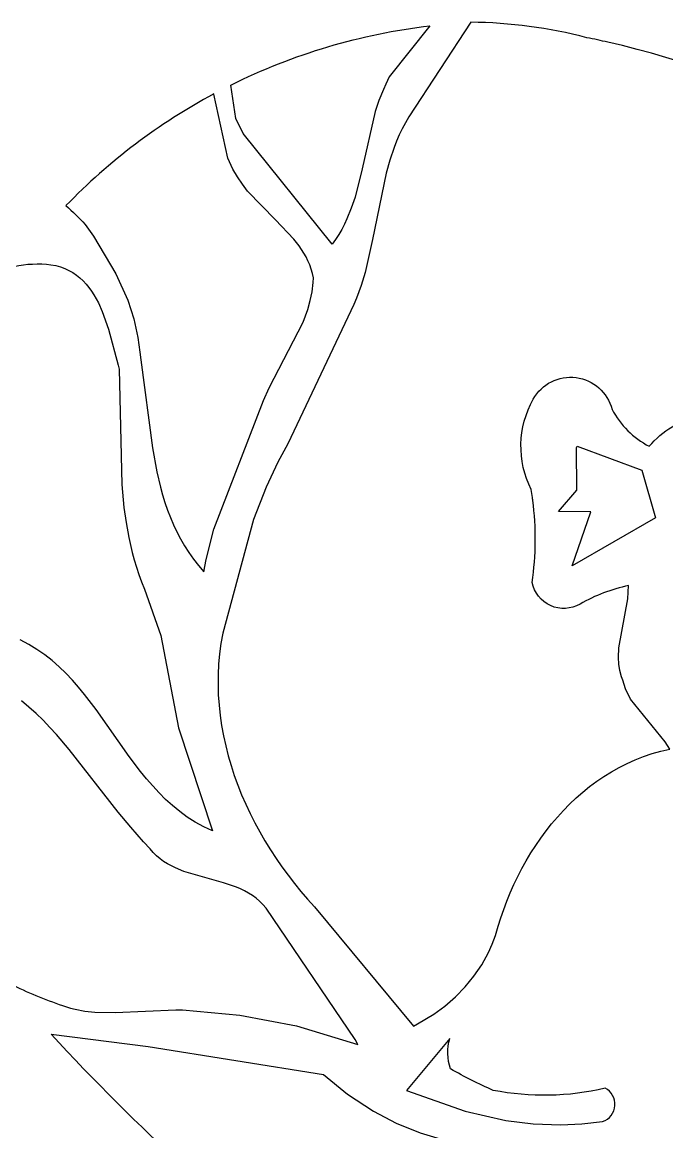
# Model space of a CAD drawing. Extents: x -388 to -35, y 578 to 1063.
# Drawn here: x -291.2 to -241.3, y 741.2 to 827 of the extents above; entities that cross this region are included whole.
import ezdxf

# ---------------------------------------------------------------- set-up
doc = ezdxf.new("R2010")
doc.units = 0
doc.layers.add('color#3f3f3fff', color=1, linetype='CONTINUOUS')

msp = doc.modelspace()

# ---------------------------------------------------------------- linework, layer by layer
at = {"layer": 'color#3f3f3fff'}
for points in [[(-213.784, 807.978, 0.138749), (-245.85, 825.475, 0.006198), (-247.476, 825.824, 0.062406), (-256.454, 827.011), (-261.235, 819.703), (-261.506, 819.244), (-261.755, 818.777), (-261.983, 818.304), (-262.193, 817.825), (-262.386, 817.341), (-262.724, 816.357), (-263.01, 815.355), (-264.05, 810.218), (-264.632, 807.664), (-264.933, 806.662), (-265.29, 805.677), (-265.494, 805.193), (-270.612, 794.422), (-271.378, 793.004), (-272.283, 791.063), (-273.253, 788.568), (-275.647, 779.779), (-275.787, 778.98), (-275.892, 778.181), (-275.963, 777.382), (-276.001, 776.584), (-276.008, 775.788), (-275.983, 774.993), (-275.927, 774.201), (-275.842, 773.412), (-275.727, 772.626), (-275.585, 771.845), (-275.415, 771.069), (-275.218, 770.299), (-274.995, 769.534), (-274.748, 768.776), (-274.475, 768.025), (-274.18, 767.283), (-273.861, 766.548), (-273.521, 765.823), (-273.159, 765.107), (-272.777, 764.401), (-272.375, 763.707), (-271.954, 763.023), (-271.514, 762.352), (-271.058, 761.693), (-270.585, 761.047), (-270.096, 760.415), (-269.592, 759.797), (-269.073, 759.194), (-268.542, 758.607), (-260.886, 749.382), (-260.565, 749.55), (-259.326, 750.299), (-258.456, 750.939), (-257.642, 751.645), (-256.893, 752.413), (-256.213, 753.241), (-255.61, 754.126), (-255.091, 755.067), (-254.794, 755.723), (-254.539, 756.403), (-254.327, 757.104), (-254.124, 757.758), (-253.901, 758.408), (-253.659, 759.054), (-253.397, 759.694), (-253.116, 760.327), (-252.816, 760.953), (-252.498, 761.57), (-252.16, 762.177), (-251.805, 762.774), (-251.43, 763.358), (-251.038, 763.929), (-250.628, 764.487), (-250.2, 765.029), (-249.754, 765.555), (-249.29, 766.065), (-248.81, 766.556), (-248.312, 767.027), (-247.797, 767.479), (-247.265, 767.909), (-246.717, 768.317), (-246.152, 768.701), (-245.571, 769.061), (-244.973, 769.396), (-244.36, 769.704), (-243.73, 769.984), (-243.085, 770.236), (-242.425, 770.458), (-241.749, 770.65), (-241.058, 770.81), (-241.429, 771.367), (-244.095, 774.678), (-244.494, 775.477), (-244.703, 776.133), (-244.795, 776.384), (-244.931, 776.886), (-245.009, 777.388), (-245.037, 777.891), (-245.003, 778.646), (-244.314, 782.438), (-244.252, 783.455, 0.077042), (-248.003, 782.027, -0.517714), (-251.705, 783.694, 0.066897), (-251.655, 790.039), (-251.662, 790.097), (-251.67, 790.155), (-251.677, 790.213), (-251.682, 790.242), (-251.686, 790.271), (-251.776, 790.875, -0.249039), (-251.625, 797.871, -0.676878), (-245.532, 797.083, 0.153942), (-242.655, 794.226, -0.16971), (-238.723, 796.569, -0.149449)], [(-291.765, 808.136, -0.083201), (-288.93, 808.27), (-288.551, 808.197), (-288.194, 808.097), (-287.857, 807.973), (-287.54, 807.824), (-287.241, 807.653), (-286.961, 807.461), (-286.697, 807.249), (-286.449, 807.018), (-286.218, 806.77), (-286.001, 806.506), (-285.797, 806.227), (-285.608, 805.934), (-285.264, 805.315), (-284.964, 804.658), (-284.47, 803.272), (-283.727, 800.509), (-283.642, 800.19), (-283.45, 791.275), (-283.283, 789.503), (-283.121, 788.33), (-282.91, 787.166), (-282.645, 786.013), (-282.49, 785.441), (-282.319, 784.871), (-282.131, 784.306), (-281.925, 783.743), (-281.701, 783.185), (-280.441, 779.581), (-279.053, 772.46), (-276.431, 764.493), (-277.115, 764.809), (-277.765, 765.164), (-278.381, 765.555), (-278.967, 765.98), (-279.525, 766.436), (-280.058, 766.919), (-280.569, 767.427), (-281.06, 767.958), (-281.533, 768.507), (-281.991, 769.074), (-282.874, 770.245), (-285.434, 773.866), (-286.327, 775.034), (-286.793, 775.598), (-287.274, 776.144), (-287.774, 776.671), (-288.296, 777.175), (-288.841, 777.654), (-289.413, 778.104), (-290.014, 778.523), (-290.646, 778.909), (-291.313, 779.257)], [(-292.077, 752.658, 0.035493), (-288.043, 750.98, 0.005274), (-287.425, 750.78), (-287.425, 750.78), (-287.055, 750.688), (-286.301, 750.552), (-285.531, 750.472), (-283.96, 750.438), (-279.262, 750.65), (-278.767, 750.634), (-274.328, 750.235), (-269.946, 749.395), (-265.2, 747.967), (-265.405, 748.355), (-272.294, 758.51), (-272.537, 758.79), (-272.795, 759.045), (-273.066, 759.275), (-273.349, 759.483), (-273.643, 759.67), (-273.947, 759.839), (-274.26, 759.991), (-274.581, 760.129), (-275.58, 760.474), (-278.659, 761.353), (-279.305, 761.616), (-279.617, 761.769), (-279.919, 761.938), (-280.211, 762.126), (-280.492, 762.334), (-280.761, 762.565), (-281.016, 762.82), (-281.257, 763.102), (-281.767, 763.639), (-282.267, 764.193), (-282.758, 764.762), (-283.719, 765.936), (-287.508, 770.776), (-288.502, 771.933), (-289.014, 772.491), (-289.538, 773.033), (-290.076, 773.556), (-290.629, 774.058), (-291.199, 774.537)]]:
    msp.add_lwpolyline(points, format="xyb", dxfattribs=at)
for points in [[(-275.004, 822.163, -0.086245), (-259.617, 826.746), (-262.765, 822.796), (-263.027, 822.218), (-263.219, 821.807), (-263.557, 820.967), (-263.841, 820.108), (-264.856, 815.682), (-265.409, 813.492), (-265.695, 812.64), (-266.033, 811.809), (-266.227, 811.402), (-266.437, 811.002), (-266.667, 810.608), (-266.917, 810.223), (-267.189, 809.845), (-274.049, 818.422), (-274.623, 819.58), (-275.004, 822.163)], [(-276.342, 821.47, 0.076828), (-287.77, 812.836, -0.029334), (-286.295, 811.384), (-285.641, 810.469), (-283.901, 807.57), (-282.992, 805.514), (-282.531, 804.09), (-282.205, 802.626), (-282.058, 801.501), (-281.965, 800.901), (-281.078, 794.102), (-280.74, 792.26), (-280.454, 791.054), (-280.289, 790.459), (-280.108, 789.871), (-279.909, 789.291), (-279.691, 788.719), (-279.453, 788.156), (-279.192, 787.602), (-278.908, 787.058), (-278.6, 786.526), (-278.266, 786.005), (-277.904, 785.496), (-277.513, 785.001), (-277.093, 784.519), (-276.911, 785.476), (-276.321, 787.827), (-272.5, 797.776), (-272.055, 798.737), (-269.423, 803.817), (-269.058, 804.811), (-268.867, 805.489), (-268.726, 806.182), (-268.642, 806.891), (-268.623, 807.252), (-268.701, 807.599), (-268.799, 807.933), (-268.915, 808.256), (-269.048, 808.567), (-269.198, 808.869), (-269.363, 809.16), (-269.732, 809.719), (-270.146, 810.249), (-271.563, 811.732), (-273.718, 813.956), (-274.126, 814.498), (-274.488, 815.072), (-274.86, 815.668), (-275.24, 816.505), (-276.338, 821.46), (-276.342, 821.47)], [(-267.349, 729.03, -0.042603), (-288.915, 748.757), (-281.417, 747.81), (-267.856, 745.64), (-265.989, 744.117), (-263.984, 742.8), (-262.217, 741.877), (-260.367, 741.127), (-258.833, 740.659), (-257.652, 740.391), (-258.199, 739.508), (-258.784, 738.657), (-259.725, 737.431), (-265.336, 731.379), (-267.349, 729.03)], [(-254.715, 744.417, -0.027773), (-258.021, 746.074, -0.157742), (-258.065, 748.437), (-261.435, 744.414), (-256.878, 742.804), (-253.741, 742.097), (-251.62, 741.828), (-249.482, 741.746), (-247.873, 741.818), (-246.261, 742.015, 0.668807), (-246.068, 744.586, -0.107115), (-254.715, 744.417)]]:
    msp.add_lwpolyline(points, format="xyb", close=True, dxfattribs=at)
msp.add_lwpolyline([(-248.234, 794.228), (-243.226, 792.377), (-242.165, 788.69), (-248.626, 784.98), (-247.17, 789.161), (-249.672, 789.191), (-248.256, 790.842), (-248.283, 794.112), (-248.234, 794.228)], close=True, dxfattribs=at)

doc.saveas('drawing.dxf')
